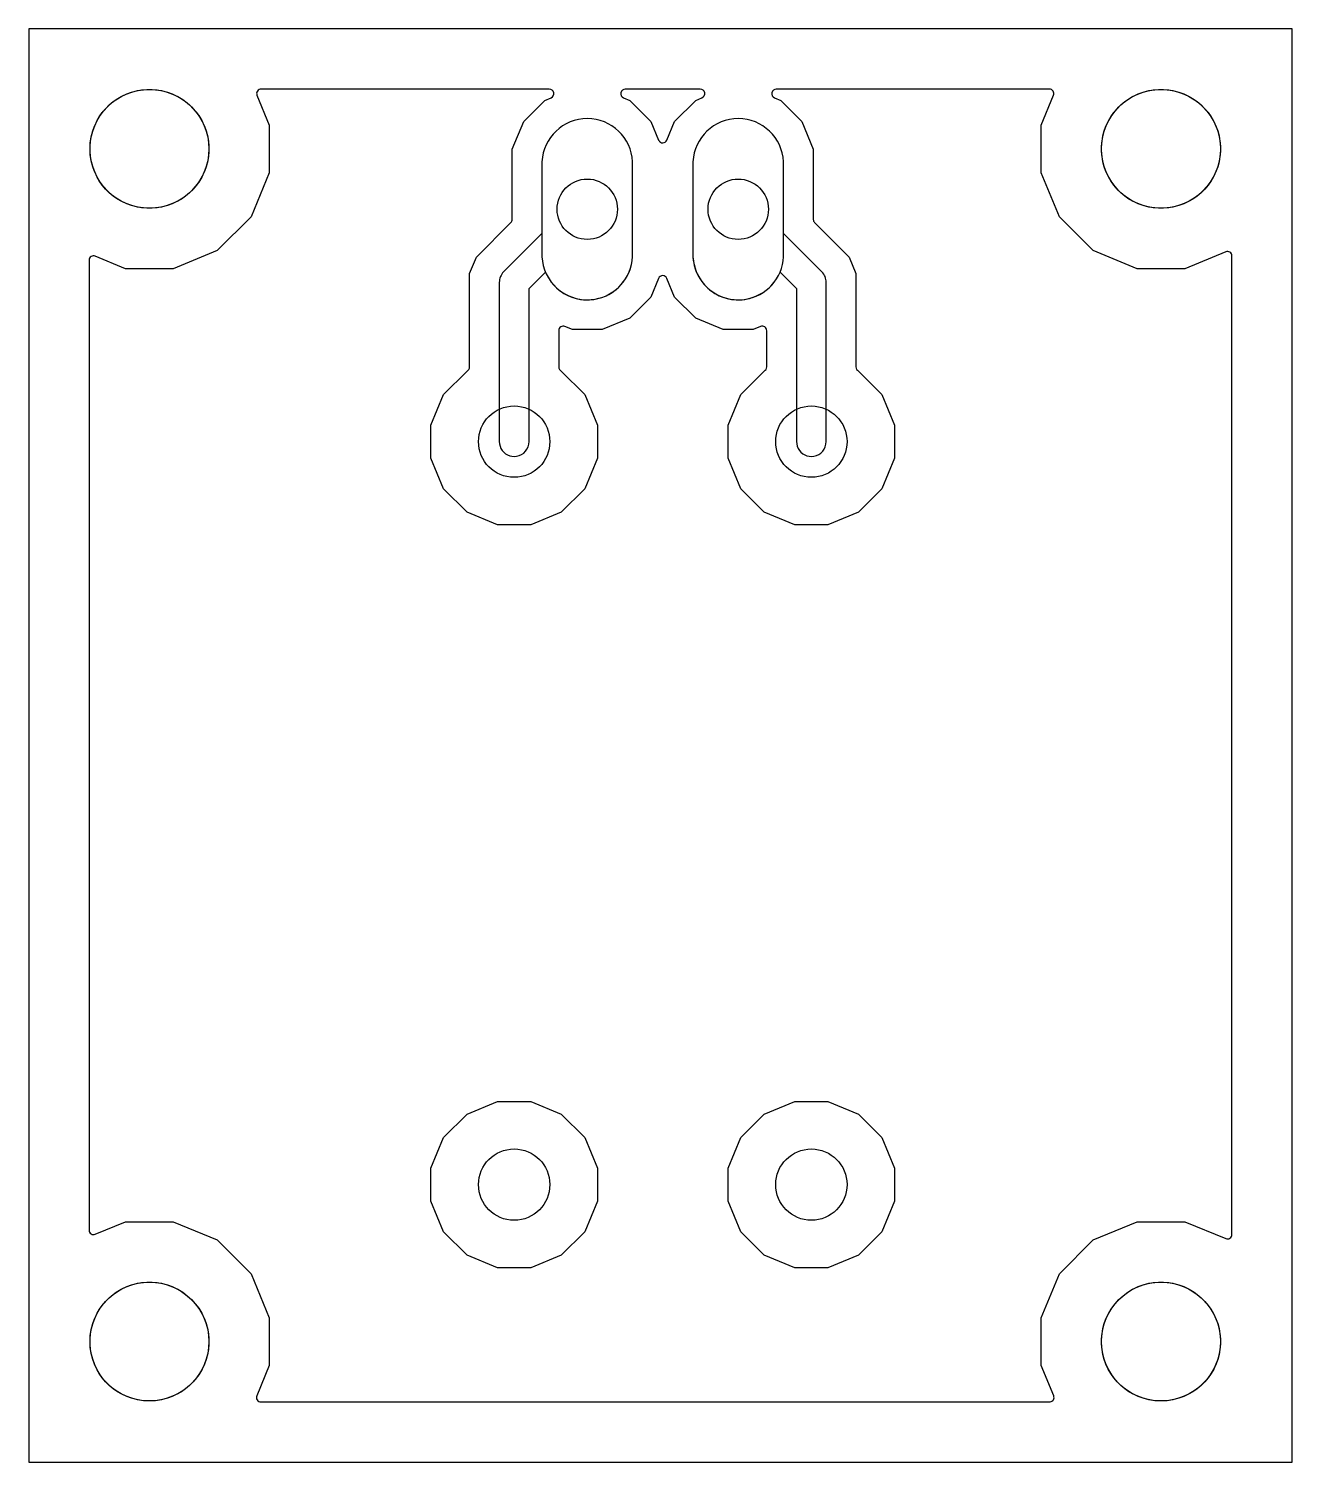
# Model space of a CAD drawing. Header units: millimetres. Extents: x 0 to 21.3, y 0 to 24.1.
import ezdxf

# ---------------------------------------------------------------- set-up
doc = ezdxf.new("R2010")
doc.units = ezdxf.units.MM

msp = doc.modelspace()

# ---------------------------------------------------------------- linework, layer by layer
at = {"layer": '16_copper'}
for points in [[(9.51, 19.565, 0.357806), (10.16, 20.283), (10.16, 21.881, 0.95208), (8.636, 21.881), (8.636, 20.283), (8.643, 20.208), (8.658, 20.135), (8.68, 20.063), (8.708, 19.994), (8.744, 19.928), (8.785, 19.866), (8.833, 19.808), (8.886, 19.755), (8.944, 19.707), (9.006, 19.666), (9.072, 19.63), (9.141, 19.602), (9.213, 19.58), (9.286, 19.565), (9.361, 19.558), (9.435, 19.558)], [(12.05, 19.565, 0.357806), (12.7, 20.283), (12.7, 21.881, 0.95208), (11.176, 21.881), (11.176, 20.283), (11.183, 20.208), (11.198, 20.135), (11.22, 20.063), (11.248, 19.994), (11.284, 19.928), (11.325, 19.866), (11.373, 19.808), (11.426, 19.755), (11.484, 19.707), (11.546, 19.666), (11.612, 19.63), (11.681, 19.602), (11.753, 19.58), (11.826, 19.565), (11.901, 19.558), (11.975, 19.558)]]:
    msp.add_lwpolyline(points, format="xyb", close=True, dxfattribs=at)
at = {"layer": '1_copper'}
for points in [[(17.184, 1.017, 0.494252), (17.245, 1.121), (17.034, 1.631), (17.034, 2.433), (17.341, 3.174), (17.908, 3.741), (18.649, 4.048), (19.451, 4.048), (20.139, 3.763, 0.534506), (20.244, 3.834), (20.244, 20.296, 0.534506), (20.139, 20.367), (19.451, 20.082), (18.649, 20.082), (17.908, 20.389), (17.341, 20.956), (17.034, 21.697), (17.034, 22.499), (17.241, 22.999, 0.534506), (17.171, 23.104), (12.577, 23.104, 0.820685), (12.548, 22.957), (12.653, 22.914), (13.008, 22.559), (13.2, 22.095), (13.2, 20.912, 0.198912), (13.222, 20.858), (13.804, 20.277), (13.918, 20.001), (13.918, 18.428, 0.257451), (13.96, 18.36), (14.355, 17.965), (14.568, 17.45), (14.568, 16.894), (14.355, 16.379), (13.961, 15.985), (13.446, 15.772), (12.89, 15.772), (12.375, 15.985), (11.981, 16.379), (11.768, 16.894), (11.768, 17.45), (11.981, 17.965), (12.376, 18.36, 0.283582), (12.418, 18.428), (12.418, 19.039, 0.534506), (12.313, 19.109), (12.189, 19.058), (11.687, 19.058), (11.223, 19.25), (10.868, 19.605), (10.738, 19.918, 0.66819), (10.598, 19.918), (10.468, 19.605), (10.113, 19.25), (9.649, 19.058), (9.147, 19.058), (9.023, 19.109, 0.534506), (8.918, 19.039), (8.918, 18.428, 0.257451), (8.96, 18.36), (9.355, 17.965), (9.568, 17.45), (9.568, 16.894), (9.355, 16.379), (8.961, 15.985), (8.446, 15.772), (7.89, 15.772), (7.375, 15.985), (6.981, 16.379), (6.768, 16.894), (6.768, 17.45), (6.981, 17.965), (7.376, 18.36, 0.283582), (7.418, 18.428), (7.418, 20.001), (7.532, 20.277), (8.114, 20.858, 0.198912), (8.136, 20.912), (8.136, 22.095), (8.328, 22.559), (8.683, 22.914), (8.788, 22.957, 0.820685), (8.759, 23.104), (3.911, 23.104, 0.534506), (3.841, 22.999), (4.048, 22.499), (4.048, 21.697), (3.741, 20.956), (3.174, 20.389), (2.433, 20.082), (1.631, 20.082), (1.121, 20.293, 0.534506), (1.016, 20.223), (1.016, 3.907, 0.534506), (1.121, 3.837), (1.631, 4.048), (2.433, 4.048), (3.174, 3.741), (3.741, 3.174), (4.048, 2.433), (4.048, 1.631), (3.837, 1.121, 0.534506), (3.907, 1.016), (17.175, 1.016)], [(10.668, 22.199, 0.301766), (10.738, 22.246), (10.868, 22.559), (11.223, 22.914), (11.328, 22.957, 0.820685), (11.299, 23.104), (10.037, 23.104, 0.820685), (10.008, 22.957), (10.113, 22.914), (10.468, 22.559), (10.598, 22.246), (10.598, 22.245), (10.599, 22.244), (10.599, 22.242), (10.6, 22.241), (10.605, 22.234), (10.609, 22.227), (10.611, 22.225), (10.612, 22.223), (10.619, 22.218), (10.625, 22.212), (10.627, 22.211), (10.629, 22.209), (10.637, 22.206), (10.644, 22.202), (10.647, 22.202), (10.65, 22.201), (10.658, 22.2), (10.666, 22.199)], [(8.21, 16.926, 0.365561), (8.418, 17.172), (8.418, 19.748), (8.695, 20.026, 0.79872), (10.16, 20.283), (10.16, 21.881, 0.95208), (8.636, 21.881), (8.636, 20.674), (7.991, 20.029, 0.198912), (7.918, 19.852), (7.918, 17.172), (7.921, 17.133), (7.93, 17.094), (7.946, 17.058), (7.966, 17.024), (7.992, 16.994), (8.022, 16.969), (8.056, 16.948), (8.093, 16.934), (8.131, 16.925), (8.171, 16.922)], [(13.21, 16.926, 0.365561), (13.418, 17.172), (13.418, 19.852, 0.198912), (13.345, 20.029), (12.7, 20.674), (12.7, 21.881, 0.95208), (11.176, 21.881), (11.176, 20.283, 0.79872), (12.641, 20.026), (12.918, 19.748), (12.918, 17.172), (12.921, 17.133), (12.93, 17.094), (12.946, 17.058), (12.966, 17.024), (12.992, 16.994), (13.022, 16.969), (13.056, 16.948), (13.093, 16.934), (13.131, 16.925), (13.171, 16.922)]]:
    msp.add_lwpolyline(points, format="xyb", close=True, dxfattribs=at)
for points in [[(7.89, 3.272), (7.375, 3.485), (6.981, 3.879), (6.768, 4.394), (6.768, 4.95), (6.981, 5.465), (7.375, 5.859), (7.89, 6.072), (8.446, 6.072), (8.961, 5.859), (9.355, 5.465), (9.568, 4.95), (9.568, 4.394), (9.355, 3.879), (8.961, 3.485), (8.446, 3.272)], [(12.89, 3.272), (12.375, 3.485), (11.981, 3.879), (11.768, 4.394), (11.768, 4.95), (11.981, 5.465), (12.375, 5.859), (12.89, 6.072), (13.446, 6.072), (13.961, 5.859), (14.355, 5.465), (14.568, 4.95), (14.568, 4.394), (14.355, 3.879), (13.961, 3.485), (13.446, 3.272)]]:
    msp.add_lwpolyline(points, close=True, dxfattribs=at)
at = {"layer": 'drills_NPTH'}
for centre in [(2.032, 22.098), (19.05, 22.098), (2.032, 2.032), (19.05, 2.032)]:
    msp.add_circle(centre, 1, dxfattribs=at)
at = {"layer": 'drills_PTH'}
for centre, radius in [((9.398, 21.082), 0.508), ((11.938, 21.082), 0.508), ((8.168, 17.172), 0.6), ((13.168, 17.172), 0.6), ((8.168, 4.672), 0.6), ((13.168, 4.672), 0.6)]:
    msp.add_circle(centre, radius, dxfattribs=at)
at = {"layer": 'holes'}
for points in [[(3.032, 22.054), (3.024, 21.967), (3.009, 21.881), (2.987, 21.797), (2.957, 21.715), (2.92, 21.636), (2.876, 21.56), (2.826, 21.489), (2.77, 21.422), (2.708, 21.36), (2.641, 21.304), (2.57, 21.254), (2.494, 21.21), (2.415, 21.173), (2.333, 21.143), (2.249, 21.121), (2.163, 21.106), (2.076, 21.098), (1.988, 21.098), (1.901, 21.106), (1.815, 21.121), (1.731, 21.143), (1.649, 21.173), (1.57, 21.21), (1.494, 21.254), (1.423, 21.304), (1.356, 21.36), (1.294, 21.422), (1.238, 21.489), (1.188, 21.56), (1.144, 21.636), (1.107, 21.715), (1.077, 21.797), (1.055, 21.881), (1.04, 21.967), (1.032, 22.054), (1.032, 22.142), (1.04, 22.229), (1.055, 22.315), (1.077, 22.399), (1.107, 22.481), (1.144, 22.56), (1.188, 22.636), (1.238, 22.707), (1.294, 22.774), (1.356, 22.836), (1.423, 22.892), (1.494, 22.942), (1.57, 22.986), (1.649, 23.023), (1.731, 23.053), (1.815, 23.075), (1.901, 23.09), (1.988, 23.098), (2.076, 23.098), (2.163, 23.09), (2.249, 23.075), (2.333, 23.053), (2.415, 23.023), (2.494, 22.986), (2.57, 22.942), (2.641, 22.892), (2.708, 22.836), (2.77, 22.774), (2.826, 22.707), (2.876, 22.636), (2.92, 22.56), (2.957, 22.481), (2.987, 22.399), (3.009, 22.315), (3.024, 22.229), (3.032, 22.142), (3.032, 22.054)], [(20.05, 22.054), (20.042, 21.967), (20.027, 21.881), (20.005, 21.797), (19.975, 21.715), (19.938, 21.636), (19.894, 21.56), (19.844, 21.489), (19.788, 21.422), (19.726, 21.36), (19.659, 21.304), (19.588, 21.254), (19.512, 21.21), (19.433, 21.173), (19.351, 21.143), (19.267, 21.121), (19.181, 21.106), (19.094, 21.098), (19.006, 21.098), (18.919, 21.106), (18.833, 21.121), (18.749, 21.143), (18.667, 21.173), (18.588, 21.21), (18.512, 21.254), (18.441, 21.304), (18.374, 21.36), (18.312, 21.422), (18.256, 21.489), (18.206, 21.56), (18.162, 21.636), (18.125, 21.715), (18.095, 21.797), (18.073, 21.881), (18.058, 21.967), (18.05, 22.054), (18.05, 22.142), (18.058, 22.229), (18.073, 22.315), (18.095, 22.399), (18.125, 22.481), (18.162, 22.56), (18.206, 22.636), (18.256, 22.707), (18.312, 22.774), (18.374, 22.836), (18.441, 22.892), (18.512, 22.942), (18.588, 22.986), (18.667, 23.023), (18.749, 23.053), (18.833, 23.075), (18.919, 23.09), (19.006, 23.098), (19.094, 23.098), (19.181, 23.09), (19.267, 23.075), (19.351, 23.053), (19.433, 23.023), (19.512, 22.986), (19.588, 22.942), (19.659, 22.892), (19.726, 22.836), (19.788, 22.774), (19.844, 22.707), (19.894, 22.636), (19.938, 22.56), (19.975, 22.481), (20.005, 22.399), (20.027, 22.315), (20.042, 22.229), (20.05, 22.142), (20.05, 22.054)], [(3.032, 1.988), (3.024, 1.901), (3.009, 1.815), (2.987, 1.731), (2.957, 1.649), (2.92, 1.57), (2.876, 1.494), (2.826, 1.423), (2.77, 1.356), (2.708, 1.294), (2.641, 1.238), (2.57, 1.188), (2.494, 1.144), (2.415, 1.107), (2.333, 1.077), (2.249, 1.055), (2.163, 1.04), (2.076, 1.032), (1.988, 1.032), (1.901, 1.04), (1.815, 1.055), (1.731, 1.077), (1.649, 1.107), (1.57, 1.144), (1.494, 1.188), (1.423, 1.238), (1.356, 1.294), (1.294, 1.356), (1.238, 1.423), (1.188, 1.494), (1.144, 1.57), (1.107, 1.649), (1.077, 1.731), (1.055, 1.815), (1.04, 1.901), (1.032, 1.988), (1.032, 2.076), (1.04, 2.163), (1.055, 2.249), (1.077, 2.333), (1.107, 2.415), (1.144, 2.494), (1.188, 2.57), (1.238, 2.641), (1.294, 2.708), (1.356, 2.77), (1.423, 2.826), (1.494, 2.876), (1.57, 2.92), (1.649, 2.957), (1.731, 2.987), (1.815, 3.009), (1.901, 3.024), (1.988, 3.032), (2.076, 3.032), (2.163, 3.024), (2.249, 3.009), (2.333, 2.987), (2.415, 2.957), (2.494, 2.92), (2.57, 2.876), (2.641, 2.826), (2.708, 2.77), (2.77, 2.708), (2.826, 2.641), (2.876, 2.57), (2.92, 2.494), (2.957, 2.415), (2.987, 2.333), (3.009, 2.249), (3.024, 2.163), (3.032, 2.076), (3.032, 1.988)], [(20.05, 1.988), (20.042, 1.901), (20.027, 1.815), (20.005, 1.731), (19.975, 1.649), (19.938, 1.57), (19.894, 1.494), (19.844, 1.423), (19.788, 1.356), (19.726, 1.294), (19.659, 1.238), (19.588, 1.188), (19.512, 1.144), (19.433, 1.107), (19.351, 1.077), (19.267, 1.055), (19.181, 1.04), (19.094, 1.032), (19.006, 1.032), (18.919, 1.04), (18.833, 1.055), (18.749, 1.077), (18.667, 1.107), (18.588, 1.144), (18.512, 1.188), (18.441, 1.238), (18.374, 1.294), (18.312, 1.356), (18.256, 1.423), (18.206, 1.494), (18.162, 1.57), (18.125, 1.649), (18.095, 1.731), (18.073, 1.815), (18.058, 1.901), (18.05, 1.988), (18.05, 2.076), (18.058, 2.163), (18.073, 2.249), (18.095, 2.333), (18.125, 2.415), (18.162, 2.494), (18.206, 2.57), (18.256, 2.641), (18.312, 2.708), (18.374, 2.77), (18.441, 2.826), (18.512, 2.876), (18.588, 2.92), (18.667, 2.957), (18.749, 2.987), (18.833, 3.009), (18.919, 3.024), (19.006, 3.032), (19.094, 3.032), (19.181, 3.024), (19.267, 3.009), (19.351, 2.987), (19.433, 2.957), (19.512, 2.92), (19.588, 2.876), (19.659, 2.826), (19.726, 2.77), (19.788, 2.708), (19.844, 2.641), (19.894, 2.57), (19.938, 2.494), (19.975, 2.415), (20.005, 2.333), (20.027, 2.249), (20.042, 2.163), (20.05, 2.076), (20.05, 1.988)]]:
    msp.add_lwpolyline(points, close=True, dxfattribs=at)
at = {"layer": 'outline'}
msp.add_lwpolyline([(0, 0), (21.26, 0), (21.26, 24.12), (0, 24.12), (0, 0)], close=True, dxfattribs=at)

doc.saveas('drawing.dxf')
